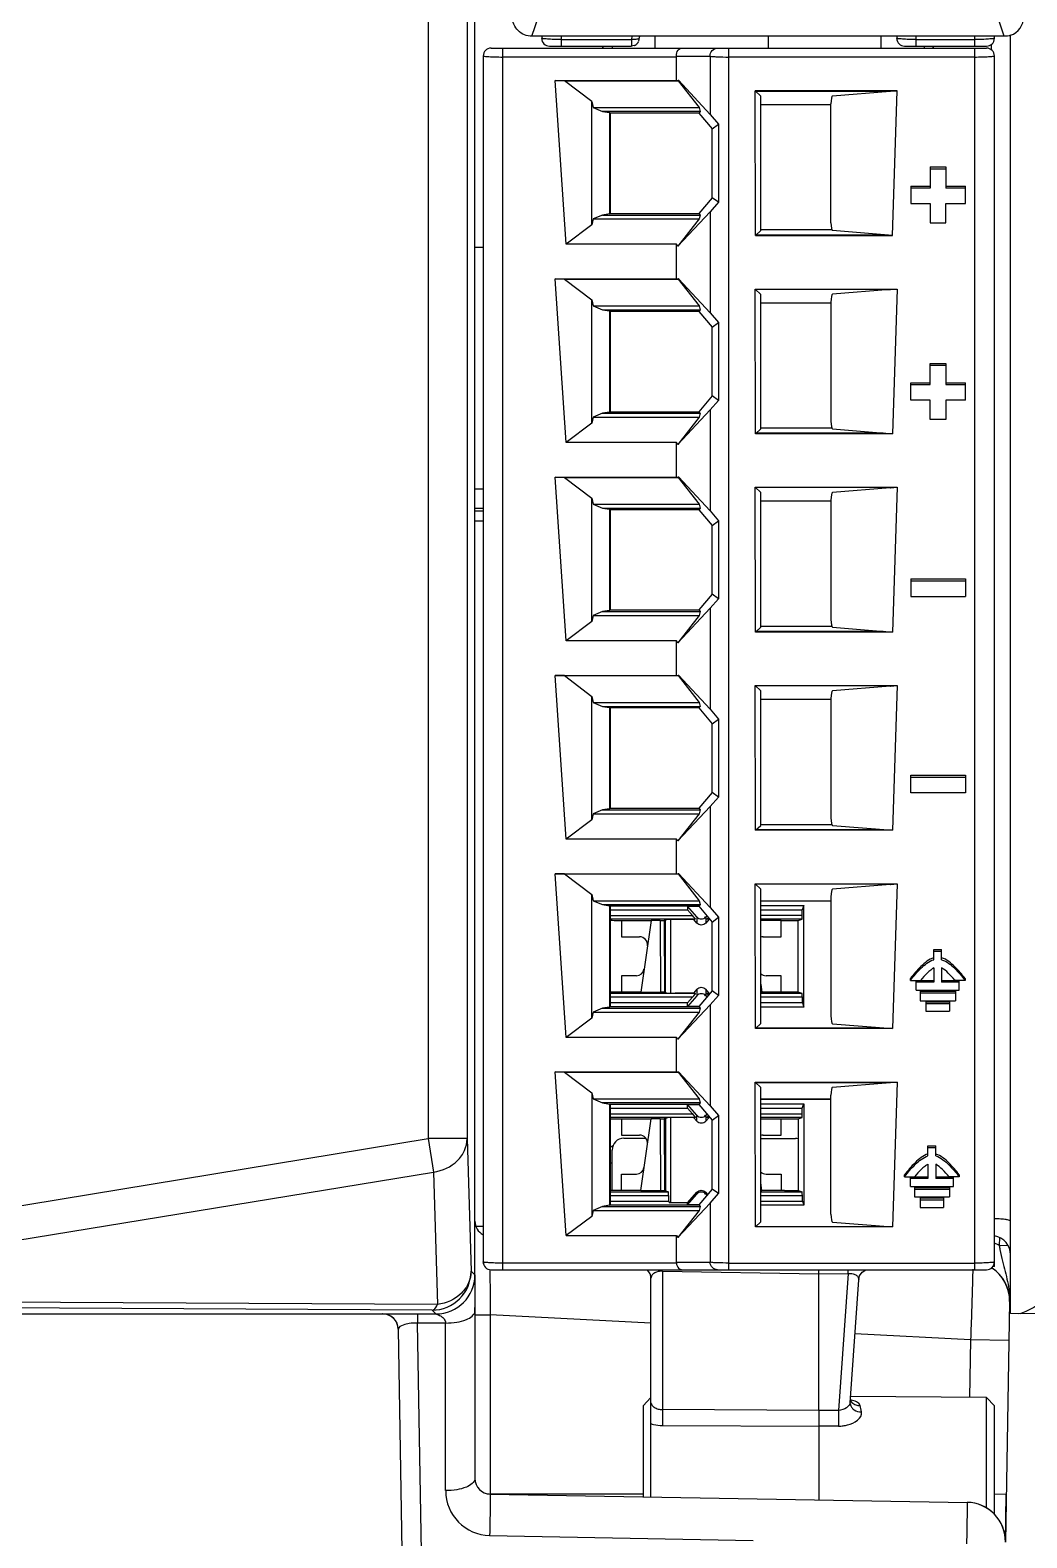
# Model space of a CAD drawing. Header units: inches. Extents: x 0 to 316, y -1 to 150.
# Drawn here: x 182.486 to 183.492, y 72.548 to 74.069 of the extents above; entities that cross this region are included whole.
import ezdxf

# ---------------------------------------------------------------- set-up
doc = ezdxf.new("R2010")
doc.units = ezdxf.units.IN
doc.header["$MEASUREMENT"] = 0

# ---------------------------------------------------------------- blocks, each defined once
blk = doc.blocks.new('AB 5069-L320ERM')
at = {"color": 7, "linetype": 'Continuous'}
for p, q in [((2.2709, -1.9055), (2.2709, 0.8545)), ((2.2331, -0.8518), (2.2331, -1.7956)), ((2.2646, -0.8833), (2.2646, -1.7956)), ((2.3169, -0.9061), (2.3248, -0.8825)), ((2.698, -0.9061), (2.6902, -0.8825)), ((2.698, -0.9061), (2.3169, -0.9061)), ((2.3248, -0.9061), (2.3248, -0.9077)), ((2.3406, -0.9061), (2.3406, -0.914)), ((2.3406, -0.9086), (2.3972, -0.9086)), ((2.3975, -0.9061), (2.3972, -0.9086)), ((2.3972, -0.9086), (2.3972, -0.914)), ((2.4035, -0.9078), (2.4039, -0.9061)), ((2.4161, -0.9061), (2.4161, -0.9156)), ((2.5075, -0.9061), (2.5075, -0.9156)), ((2.5988, -0.9156), (2.5988, -0.9061)), ((2.6114, -0.9061), (2.6114, -0.9077)), ((2.6272, -0.914), (2.6272, -0.9061)), ((2.6272, -0.9086), (2.6744, -0.9086)), ((2.6744, -0.914), (2.6744, -0.9061)), ((2.6902, -0.9077), (2.6902, -0.9061)), ((2.7033, -1.9367), (2.7033, -0.9052)), ((2.2776, -0.9219), (2.2776, -1.8967)), ((2.2839, -0.9156), (2.6839, -0.9156)), ((2.2933, -1.9014), (2.2933, -0.9156)), ((2.4335, -0.9228), (2.2933, -0.9228)), ((2.3311, -0.914), (2.3972, -0.914)), ((2.3816, -0.914), (2.3816, -0.9156)), ((2.4335, -0.9221), (2.4607, -0.9221)), ((2.4335, -0.9418), (2.4335, -0.9228)), ((2.4607, -0.9221), (2.4607, -0.9691)), ((2.4759, -1.9014), (2.4759, -0.9156)), ((2.6744, -0.9228), (2.4759, -0.9228)), ((2.6177, -0.914), (2.6839, -0.914)), ((2.6744, -1.9014), (2.6744, -0.9156)), ((2.6878, -0.9171), (2.6878, -0.9125)), ((2.6902, -1.8989), (2.6902, -0.9219)), ((2.3357, -0.9418), (2.4335, -0.9418)), ((2.3431, -0.942), (2.3357, -0.9418)), ((2.3446, -1.0739), (2.3357, -0.9418)), ((2.3431, -0.942), (2.435, -0.942)), ((2.3652, -0.9587), (2.3431, -0.942)), ((2.4335, -0.9418), (2.4351, -0.9416)), ((2.4351, -0.9416), (2.435, -0.942)), ((2.435, -0.942), (2.452, -0.9636)), ((2.4351, -0.9416), (2.4607, -0.9691)), ((2.3652, -0.9587), (2.3664, -0.9636)), ((2.3652, -1.0583), (2.3652, -0.9587)), ((2.6116, -0.95), (2.4972, -0.95)), ((2.5016, -0.9543), (2.4972, -0.95)), ((2.4975, -1.0668), (2.4972, -0.95)), ((2.4975, -0.9503), (2.5999, -0.9503)), ((2.5016, -1.0628), (2.5016, -0.9543)), ((2.5583, -1.0566), (2.5583, -0.9605)), ((2.5596, -0.9542), (2.6062, -0.9504)), ((2.5999, -0.9503), (2.6062, -0.9504)), ((2.6062, -0.9504), (2.6063, -0.9504)), ((2.6063, -0.9504), (2.6116, -0.95)), ((2.6081, -1.0668), (2.6116, -0.95)), ((2.3664, -0.9636), (2.452, -0.9636)), ((2.3664, -0.9636), (2.3739, -0.9668)), ((2.3785, -0.9668), (2.3739, -0.9668)), ((2.3739, -0.9668), (2.3796, -0.9677)), ((2.4528, -0.9668), (2.3785, -0.9668)), ((2.3796, -0.9677), (2.3801, -0.9681)), ((2.3796, -0.9677), (2.3796, -1.0494)), ((2.4517, -0.9681), (2.3801, -0.9681)), ((2.3801, -0.9681), (2.3801, -1.049)), ((2.4528, -0.9668), (2.4517, -0.9681)), ((2.4517, -0.9681), (2.4625, -0.9808)), ((2.452, -0.9636), (2.4528, -0.9668)), ((2.4607, -0.9691), (2.4676, -0.977)), ((2.5583, -0.9613), (2.5016, -0.9613)), ((2.4625, -0.9808), (2.4676, -0.977)), ((2.4625, -1.0363), (2.4625, -0.9808)), ((2.4676, -0.977), (2.4675, -1.0085)), ((2.4675, -1.0085), (2.4675, -1.04)), ((2.6385, -1.0115), (2.6511, -1.0115)), ((2.6385, -1.0115), (2.6385, -1.0287)), ((2.6385, -1.0131), (2.6511, -1.0131)), ((2.6511, -1.0115), (2.6511, -1.0287)), ((2.6228, -1.0271), (2.6385, -1.0271)), ((2.6228, -1.0271), (2.6228, -1.0411)), ((2.6385, -1.0287), (2.6228, -1.0287)), ((2.6511, -1.0271), (2.6669, -1.0271)), ((2.6669, -1.0287), (2.6511, -1.0287)), ((2.6669, -1.0411), (2.6669, -1.0271)), ((2.4625, -1.0363), (2.4517, -1.049)), ((2.4675, -1.04), (2.4607, -1.0476)), ((2.4675, -1.04), (2.4625, -1.0363)), ((2.6228, -1.0411), (2.6385, -1.0411)), ((2.6385, -1.0411), (2.6385, -1.0567)), ((2.6511, -1.0411), (2.6669, -1.0411)), ((2.6511, -1.0567), (2.6511, -1.0411)), ((2.3652, -1.0583), (2.3446, -1.0739)), ((2.3664, -1.0535), (2.3652, -1.0583)), ((2.3739, -1.0503), (2.3664, -1.0535)), ((2.3664, -1.0535), (2.452, -1.0535)), ((2.3796, -1.0494), (2.3739, -1.0503)), ((2.3739, -1.0503), (2.4528, -1.0503)), ((2.3796, -1.0494), (2.3801, -1.049)), ((2.3801, -1.049), (2.4517, -1.049)), ((2.4347, -1.0754), (2.4607, -1.0476)), ((2.452, -1.0535), (2.4347, -1.0754)), ((2.4517, -1.049), (2.4528, -1.0503)), ((2.4528, -1.0503), (2.452, -1.0535)), ((2.4607, -1.0476), (2.4607, -1.1291)), ((2.6385, -1.0567), (2.6511, -1.0567)), ((2.4975, -1.0668), (2.5016, -1.0628)), ((2.4975, -1.0668), (2.6081, -1.0668)), ((2.4979, -1.0664), (2.6003, -1.0664)), ((2.5016, -1.062), (2.559, -1.062)), ((2.6081, -1.0668), (2.5596, -1.0629)), ((2.4335, -1.0739), (2.3446, -1.0739)), ((2.4347, -1.0754), (2.4335, -1.0739)), ((2.4335, -1.1017), (2.4335, -1.0739)), ((2.3357, -1.1018), (2.4335, -1.1018)), ((2.3431, -1.102), (2.3357, -1.1018)), ((2.3446, -1.2339), (2.3357, -1.1018)), ((2.3431, -1.102), (2.435, -1.102)), ((2.3431, -1.102), (2.3652, -1.1187)), ((2.4335, -1.1018), (2.4351, -1.1016)), ((2.4351, -1.1016), (2.435, -1.102)), ((2.435, -1.102), (2.452, -1.1236)), ((2.4351, -1.1017), (2.4607, -1.1291)), ((2.3652, -1.1187), (2.3664, -1.1236)), ((2.3652, -1.2183), (2.3652, -1.1187)), ((2.4972, -1.11), (2.6116, -1.11)), ((2.5016, -1.1143), (2.4972, -1.11)), ((2.4975, -1.2268), (2.4972, -1.11)), ((2.5999, -1.1103), (2.4975, -1.1103)), ((2.5016, -1.2228), (2.5016, -1.1143)), ((2.6062, -1.1104), (2.5596, -1.1142)), ((2.5999, -1.1103), (2.6062, -1.1104)), ((2.6062, -1.1104), (2.6062, -1.1104)), ((2.6063, -1.1104), (2.6116, -1.11)), ((2.6116, -1.11), (2.6081, -1.2268)), ((2.3664, -1.1236), (2.452, -1.1236)), ((2.3664, -1.1236), (2.3739, -1.1268)), ((2.3739, -1.1268), (2.3785, -1.1268)), ((2.3739, -1.1268), (2.3796, -1.1277)), ((2.3785, -1.1268), (2.4528, -1.1268)), ((2.3796, -1.1277), (2.3801, -1.1281)), ((2.3796, -1.1277), (2.3796, -1.2094)), ((2.4517, -1.1281), (2.3801, -1.1281)), ((2.3801, -1.1281), (2.3801, -1.209)), ((2.4528, -1.1268), (2.4517, -1.1281)), ((2.4517, -1.1281), (2.4625, -1.1408)), ((2.452, -1.1236), (2.4528, -1.1268)), ((2.4607, -1.1291), (2.4676, -1.137)), ((2.5583, -1.1213), (2.5016, -1.1213)), ((2.5583, -1.1205), (2.5583, -1.2166)), ((2.4625, -1.1408), (2.4676, -1.137)), ((2.4625, -1.1963), (2.4625, -1.1408)), ((2.4676, -1.137), (2.4675, -1.2)), ((2.6385, -1.17), (2.6511, -1.17)), ((2.6385, -1.1871), (2.6385, -1.17)), ((2.6385, -1.1715), (2.6511, -1.1715)), ((2.6511, -1.17), (2.6511, -1.1871)), ((2.6228, -1.1856), (2.6385, -1.1856)), ((2.6228, -1.1996), (2.6228, -1.1856)), ((2.6228, -1.1871), (2.6385, -1.1871)), ((2.6511, -1.1856), (2.6669, -1.1856)), ((2.6511, -1.1871), (2.6669, -1.1871)), ((2.6669, -1.1996), (2.6669, -1.1856)), ((2.4625, -1.1963), (2.4517, -1.209)), ((2.4675, -1.2), (2.4607, -1.2076)), ((2.4675, -1.2), (2.4625, -1.1963)), ((2.6385, -1.1996), (2.6228, -1.1996)), ((2.6385, -1.2152), (2.6385, -1.1996)), ((2.6669, -1.1996), (2.6511, -1.1996)), ((2.6511, -1.1996), (2.6511, -1.2152)), ((2.3664, -1.2135), (2.3652, -1.2183)), ((2.3739, -1.2103), (2.3664, -1.2135)), ((2.3664, -1.2135), (2.452, -1.2135)), ((2.3796, -1.2094), (2.3739, -1.2103)), ((2.3739, -1.2103), (2.4528, -1.2103)), ((2.3796, -1.2094), (2.3801, -1.209)), ((2.3801, -1.209), (2.4517, -1.209)), ((2.4347, -1.2354), (2.4607, -1.2076)), ((2.452, -1.2135), (2.4347, -1.2354)), ((2.4517, -1.209), (2.4528, -1.2103)), ((2.4528, -1.2103), (2.452, -1.2135)), ((2.4607, -1.2076), (2.4607, -1.2891)), ((2.6511, -1.2152), (2.6385, -1.2152)), ((2.3652, -1.2183), (2.3446, -1.2339)), ((2.4975, -1.2268), (2.5016, -1.2228)), ((2.6081, -1.2268), (2.4975, -1.2268)), ((2.6003, -1.2264), (2.4979, -1.2264)), ((2.5016, -1.222), (2.559, -1.222)), ((2.5596, -1.2229), (2.6081, -1.2268)), ((2.4335, -1.2339), (2.3446, -1.2339)), ((2.4347, -1.2354), (2.4335, -1.2339)), ((2.4335, -1.2618), (2.4335, -1.2339)), ((2.3357, -1.2618), (2.4335, -1.2618)), ((2.3431, -1.262), (2.3357, -1.2618)), ((2.3446, -1.3939), (2.3357, -1.2618)), ((2.3431, -1.262), (2.435, -1.262)), ((2.3431, -1.262), (2.3652, -1.2787)), ((2.4335, -1.2618), (2.4351, -1.2616)), ((2.4351, -1.2616), (2.435, -1.262)), ((2.435, -1.262), (2.452, -1.2836)), ((2.4351, -1.2616), (2.4607, -1.2891)), ((2.2776, -1.2715), (2.2709, -1.2715)), ((2.4972, -1.27), (2.6116, -1.27)), ((2.5016, -1.2743), (2.4972, -1.27)), ((2.4975, -1.3868), (2.4972, -1.27)), ((2.5999, -1.2703), (2.4975, -1.2703)), ((2.5016, -1.3828), (2.5016, -1.2743)), ((2.6062, -1.2704), (2.5596, -1.2742)), ((2.5999, -1.2703), (2.6062, -1.2704)), ((2.6062, -1.2704), (2.6062, -1.2704)), ((2.6063, -1.2704), (2.6116, -1.27)), ((2.6116, -1.27), (2.6081, -1.3868)), ((2.2776, -1.2872), (2.2709, -1.2872)), ((2.2776, -1.2894), (2.2709, -1.2894)), ((2.3652, -1.2787), (2.3664, -1.2836)), ((2.3652, -1.3783), (2.3652, -1.2787)), ((2.3664, -1.2836), (2.452, -1.2836)), ((2.3664, -1.2836), (2.3739, -1.2868)), ((2.3739, -1.2868), (2.3785, -1.2868)), ((2.3739, -1.2868), (2.3796, -1.2877)), ((2.3785, -1.2868), (2.4528, -1.2868)), ((2.3796, -1.2877), (2.3801, -1.2881)), ((2.3796, -1.2877), (2.3796, -1.3694)), ((2.4517, -1.2881), (2.3801, -1.2881)), ((2.3801, -1.2881), (2.3801, -1.369)), ((2.4528, -1.2868), (2.4517, -1.2881)), ((2.4517, -1.2881), (2.4625, -1.3008)), ((2.452, -1.2836), (2.4528, -1.2868)), ((2.4607, -1.2891), (2.4676, -1.297)), ((2.5583, -1.2813), (2.5016, -1.2813)), ((2.5583, -1.2805), (2.5583, -1.3766)), ((2.2776, -1.2973), (2.2709, -1.2973)), ((2.4625, -1.3008), (2.4676, -1.297)), ((2.4625, -1.3563), (2.4625, -1.3008)), ((2.4676, -1.297), (2.4675, -1.36)), ((2.6228, -1.344), (2.6669, -1.344)), ((2.6228, -1.344), (2.6228, -1.358)), ((2.6228, -1.3455), (2.6669, -1.3455)), ((2.6669, -1.344), (2.6669, -1.358)), ((2.4625, -1.3563), (2.4517, -1.369)), ((2.4675, -1.36), (2.4607, -1.3676)), ((2.4675, -1.36), (2.4625, -1.3563)), ((2.6228, -1.358), (2.6669, -1.358)), ((2.3664, -1.3735), (2.3652, -1.3783)), ((2.3739, -1.3703), (2.3664, -1.3735)), ((2.3664, -1.3735), (2.452, -1.3735)), ((2.3796, -1.3694), (2.3739, -1.3703)), ((2.3739, -1.3703), (2.4528, -1.3703)), ((2.3796, -1.3694), (2.3801, -1.369)), ((2.3801, -1.369), (2.4517, -1.369)), ((2.4347, -1.3954), (2.4607, -1.3676)), ((2.452, -1.3735), (2.4347, -1.3954)), ((2.4517, -1.369), (2.4528, -1.3703)), ((2.4528, -1.3703), (2.452, -1.3735)), ((2.4607, -1.3676), (2.4607, -1.4491)), ((2.3652, -1.3783), (2.3446, -1.3939)), ((2.4975, -1.3868), (2.5016, -1.3828)), ((2.6081, -1.3868), (2.4975, -1.3868)), ((2.6003, -1.3864), (2.4979, -1.3864)), ((2.5016, -1.382), (2.559, -1.382)), ((2.5596, -1.3829), (2.6081, -1.3868)), ((2.4335, -1.3939), (2.3446, -1.3939)), ((2.4347, -1.3954), (2.4335, -1.3939)), ((2.4335, -1.4218), (2.4335, -1.3939)), ((2.3357, -1.4218), (2.4335, -1.4218)), ((2.3431, -1.422), (2.3357, -1.4218)), ((2.3446, -1.5539), (2.3357, -1.4218)), ((2.3431, -1.422), (2.435, -1.422)), ((2.3431, -1.422), (2.3652, -1.4387)), ((2.4335, -1.4218), (2.4351, -1.4216)), ((2.4351, -1.4216), (2.435, -1.422)), ((2.435, -1.422), (2.452, -1.4436)), ((2.4351, -1.4216), (2.4607, -1.4491)), ((2.4972, -1.43), (2.6116, -1.43)), ((2.5016, -1.4343), (2.4972, -1.43)), ((2.4975, -1.5468), (2.4972, -1.43)), ((2.5999, -1.4303), (2.4975, -1.4303)), ((2.5016, -1.5428), (2.5016, -1.4343)), ((2.6062, -1.4304), (2.5596, -1.4342)), ((2.5999, -1.4303), (2.6062, -1.4304)), ((2.6062, -1.4304), (2.6062, -1.4304)), ((2.6063, -1.4304), (2.6116, -1.43)), ((2.6116, -1.43), (2.6081, -1.5468)), ((2.3652, -1.4387), (2.3664, -1.4436)), ((2.3652, -1.5383), (2.3652, -1.4387)), ((2.3664, -1.4436), (2.452, -1.4436)), ((2.3664, -1.4436), (2.3739, -1.4468)), ((2.3739, -1.4468), (2.3785, -1.4468)), ((2.3739, -1.4468), (2.3796, -1.4477)), ((2.3785, -1.4468), (2.4528, -1.4468)), ((2.3796, -1.4477), (2.3801, -1.4481)), ((2.3796, -1.4477), (2.3796, -1.5294)), ((2.4528, -1.4468), (2.4517, -1.4481)), ((2.452, -1.4436), (2.4528, -1.4468)), ((2.5583, -1.4413), (2.5016, -1.4413)), ((2.5583, -1.4405), (2.5583, -1.5366)), ((2.4517, -1.4481), (2.3801, -1.4481)), ((2.3801, -1.4481), (2.3801, -1.529)), ((2.4517, -1.4481), (2.4625, -1.4608)), ((2.4607, -1.4491), (2.4676, -1.457)), ((2.4625, -1.4608), (2.4676, -1.457)), ((2.4676, -1.457), (2.4675, -1.52)), ((2.4625, -1.5163), (2.4625, -1.4608)), ((2.6228, -1.5024), (2.6669, -1.5024)), ((2.6228, -1.5165), (2.6228, -1.5024)), ((2.6228, -1.504), (2.6669, -1.504)), ((2.6669, -1.5024), (2.6669, -1.5165)), ((2.4625, -1.5163), (2.4517, -1.529)), ((2.4675, -1.52), (2.4607, -1.5276)), ((2.4675, -1.52), (2.4625, -1.5163)), ((2.6669, -1.5165), (2.6228, -1.5165)), ((2.3739, -1.5303), (2.3664, -1.5335)), ((2.3796, -1.5294), (2.3739, -1.5303)), ((2.3739, -1.5303), (2.4528, -1.5303)), ((2.3796, -1.5294), (2.3801, -1.529)), ((2.3801, -1.529), (2.4517, -1.529)), ((2.4347, -1.5554), (2.4607, -1.5276)), ((2.4517, -1.529), (2.4528, -1.5303)), ((2.4528, -1.5303), (2.452, -1.5335)), ((2.4607, -1.5276), (2.4607, -1.6091)), ((2.3652, -1.5383), (2.3446, -1.5539)), ((2.3664, -1.5335), (2.3652, -1.5383)), ((2.3664, -1.5335), (2.452, -1.5335)), ((2.452, -1.5335), (2.4347, -1.5554)), ((2.4975, -1.5468), (2.5016, -1.5428)), ((2.5016, -1.542), (2.559, -1.542)), ((2.5596, -1.5429), (2.6081, -1.5468)), ((2.4335, -1.5539), (2.3446, -1.5539)), ((2.4347, -1.5554), (2.4335, -1.5539)), ((2.4335, -1.5818), (2.4335, -1.5539)), ((2.6081, -1.5468), (2.4975, -1.5468)), ((2.6003, -1.5464), (2.4979, -1.5464)), ((2.3357, -1.5818), (2.4335, -1.5818)), ((2.3431, -1.582), (2.3357, -1.5818)), ((2.3446, -1.7139), (2.3357, -1.5818)), ((2.3431, -1.582), (2.435, -1.582)), ((2.3431, -1.582), (2.3652, -1.5987)), ((2.4335, -1.5818), (2.4351, -1.5816)), ((2.4351, -1.5816), (2.435, -1.582)), ((2.435, -1.582), (2.452, -1.6036)), ((2.4351, -1.5816), (2.4607, -1.6091)), ((2.4972, -1.59), (2.6116, -1.59)), ((2.5016, -1.5943), (2.4972, -1.59)), ((2.4975, -1.7068), (2.4972, -1.59)), ((2.5999, -1.5903), (2.4975, -1.5903)), ((2.6062, -1.5904), (2.5596, -1.5942)), ((2.5999, -1.5903), (2.6062, -1.5904)), ((2.6062, -1.5904), (2.6062, -1.5904)), ((2.6063, -1.5904), (2.6116, -1.59)), ((2.6116, -1.59), (2.6081, -1.7068)), ((2.3652, -1.5987), (2.3664, -1.6036)), ((2.3652, -1.6983), (2.3652, -1.5987)), ((2.3664, -1.6036), (2.452, -1.6036)), ((2.3664, -1.6036), (2.3739, -1.6068)), ((2.452, -1.6036), (2.4528, -1.6068)), ((2.5016, -1.7028), (2.5016, -1.5943)), ((2.5016, -1.6036), (2.5583, -1.6036)), ((2.5583, -1.6039), (2.5016, -1.6039)), ((2.5583, -1.6005), (2.5583, -1.6966)), ((2.3739, -1.6068), (2.3785, -1.6068)), ((2.3739, -1.6068), (2.3796, -1.6077)), ((2.3785, -1.6068), (2.4528, -1.6068)), ((2.3796, -1.6077), (2.3801, -1.6081)), ((2.3796, -1.6077), (2.3796, -1.6894)), ((2.4517, -1.6081), (2.3801, -1.6081)), ((2.3801, -1.6081), (2.3801, -1.689)), ((2.3801, -1.6109), (2.4426, -1.6109)), ((2.3801, -1.6155), (2.4465, -1.6155)), ((2.4426, -1.6081), (2.4517, -1.6081)), ((2.4501, -1.6167), (2.4426, -1.6081)), ((2.4426, -1.6081), (2.4426, -1.6109)), ((2.4426, -1.6109), (2.4465, -1.6155)), ((2.4501, -1.6167), (2.4501, -1.6216)), ((2.4528, -1.6068), (2.4517, -1.6081)), ((2.4517, -1.6081), (2.4625, -1.6208)), ((2.4581, -1.6156), (2.4572, -1.6167)), ((2.4572, -1.6167), (2.4572, -1.6216)), ((2.4607, -1.6091), (2.4676, -1.617)), ((2.4625, -1.6208), (2.4676, -1.617)), ((2.4676, -1.617), (2.4675, -1.68)), ((2.5016, -1.6076), (2.5363, -1.6076)), ((2.5016, -1.6109), (2.5351, -1.6109)), ((2.5351, -1.6155), (2.5016, -1.6155)), ((2.5363, -1.6076), (2.5351, -1.6109)), ((2.5351, -1.6155), (2.5351, -1.6109)), ((2.5365, -1.6894), (2.5363, -1.6076)), ((2.449, -1.6186), (2.3801, -1.6186)), ((2.3891, -1.6195), (2.4131, -1.6195)), ((2.3891, -1.6195), (2.3891, -1.6328)), ((2.4131, -1.6195), (2.4047, -1.6774)), ((2.4205, -1.6195), (2.4131, -1.6195)), ((2.4205, -1.6195), (2.4236, -1.6195)), ((2.4205, -1.6195), (2.4206, -1.6775)), ((2.4263, -1.6188), (2.4236, -1.6195)), ((2.4236, -1.6195), (2.4238, -1.6775)), ((2.4248, -1.6781), (2.4248, -1.6195)), ((2.4288, -1.6188), (2.4288, -1.6782)), ((2.4476, -1.6188), (2.4326, -1.6188)), ((2.4501, -1.6216), (2.4476, -1.6188)), ((2.4596, -1.6188), (2.4572, -1.6216)), ((2.4607, -1.6186), (2.4582, -1.6186)), ((2.4625, -1.6763), (2.4625, -1.6208)), ((2.535, -1.6186), (2.5016, -1.6186)), ((2.5182, -1.6195), (2.5016, -1.6195)), ((2.5182, -1.6328), (2.5182, -1.6195)), ((2.5207, -1.6195), (2.5317, -1.6195)), ((2.5317, -1.6195), (2.535, -1.6186)), ((2.5317, -1.6775), (2.5317, -1.6195)), ((2.3891, -1.6328), (2.4038, -1.6328)), ((2.5034, -1.6328), (2.5182, -1.6328)), ((2.6413, -1.643), (2.6476, -1.643)), ((2.6413, -1.6512), (2.6413, -1.643)), ((2.6476, -1.6445), (2.6413, -1.6445)), ((2.6476, -1.6512), (2.6476, -1.643)), ((2.4012, -1.6642), (2.3891, -1.6642)), ((2.3891, -1.6642), (2.3891, -1.6774)), ((2.5182, -1.6642), (2.506, -1.6642)), ((2.5182, -1.6774), (2.5182, -1.6642)), ((2.6224, -1.6679), (2.6224, -1.6664)), ((2.6413, -1.6579), (2.6413, -1.6694)), ((2.6476, -1.6579), (2.6476, -1.6694)), ((2.6665, -1.6664), (2.6665, -1.6679)), ((2.3866, -1.6774), (2.3801, -1.6775)), ((2.449, -1.6784), (2.3801, -1.6784)), ((2.4047, -1.6774), (2.3891, -1.6774)), ((2.4047, -1.6774), (2.4206, -1.6775)), ((2.4238, -1.6775), (2.4206, -1.6775)), ((2.4238, -1.6775), (2.4263, -1.6781)), ((2.4473, -1.6782), (2.4326, -1.6782)), ((2.4501, -1.675), (2.4473, -1.6782)), ((2.4501, -1.675), (2.4501, -1.6803)), ((2.4625, -1.6763), (2.4517, -1.689)), ((2.4599, -1.6782), (2.4572, -1.675)), ((2.4572, -1.675), (2.4572, -1.6803)), ((2.4608, -1.6784), (2.4582, -1.6784)), ((2.4675, -1.68), (2.4625, -1.6763)), ((2.5016, -1.6709), (2.5025, -1.6774)), ((2.5016, -1.6774), (2.5025, -1.6774)), ((2.5351, -1.6784), (2.5016, -1.6784)), ((2.5182, -1.6774), (2.5025, -1.6774)), ((2.5317, -1.6775), (2.5207, -1.6774)), ((2.5351, -1.6784), (2.5317, -1.6775)), ((2.6224, -1.6679), (2.6305, -1.6679)), ((2.6272, -1.6679), (2.6413, -1.6679)), ((2.6272, -1.6757), (2.6272, -1.6679)), ((2.6413, -1.6694), (2.6272, -1.6694)), ((2.6272, -1.6757), (2.6618, -1.6757)), ((2.6303, -1.6765), (2.6587, -1.6765)), ((2.6303, -1.6765), (2.6303, -1.6843)), ((2.6303, -1.678), (2.6587, -1.678)), ((2.6476, -1.6679), (2.6618, -1.6679)), ((2.6618, -1.6694), (2.6476, -1.6694)), ((2.6665, -1.6679), (2.6584, -1.6679)), ((2.6587, -1.6765), (2.6587, -1.6843)), ((2.6618, -1.6757), (2.6618, -1.6679)), ((2.3739, -1.6903), (2.3664, -1.6935)), ((2.3796, -1.6894), (2.3739, -1.6903)), ((2.3739, -1.6903), (2.4528, -1.6903)), ((2.3796, -1.6894), (2.3801, -1.689)), ((2.4465, -1.6815), (2.3801, -1.6815)), ((2.4426, -1.6861), (2.3801, -1.6861)), ((2.3801, -1.689), (2.4517, -1.689)), ((2.4347, -1.7154), (2.4607, -1.6876)), ((2.4501, -1.6803), (2.4426, -1.6889)), ((2.4465, -1.6815), (2.4426, -1.6861)), ((2.4426, -1.6889), (2.4426, -1.6861)), ((2.4517, -1.6889), (2.4426, -1.6889)), ((2.4517, -1.689), (2.4528, -1.6903)), ((2.4528, -1.6903), (2.452, -1.6935)), ((2.4572, -1.6803), (2.4582, -1.6815)), ((2.4675, -1.68), (2.4607, -1.6876)), ((2.4607, -1.6876), (2.4607, -1.7691)), ((2.5352, -1.6815), (2.5016, -1.6815)), ((2.5353, -1.6861), (2.5016, -1.6861)), ((2.5365, -1.6894), (2.5016, -1.6894)), ((2.5353, -1.6861), (2.5352, -1.6815)), ((2.5353, -1.6861), (2.5365, -1.6894)), ((2.6303, -1.6843), (2.6587, -1.6843)), ((2.635, -1.6851), (2.6539, -1.6851)), ((2.635, -1.6851), (2.635, -1.6928)), ((2.635, -1.6866), (2.6539, -1.6866)), ((2.6539, -1.6851), (2.6539, -1.6928)), ((2.3652, -1.6983), (2.3446, -1.7139)), ((2.3664, -1.6935), (2.3652, -1.6983)), ((2.3664, -1.6935), (2.452, -1.6935)), ((2.452, -1.6935), (2.4347, -1.7154)), ((2.4975, -1.7068), (2.5016, -1.7028)), ((2.5596, -1.7029), (2.6081, -1.7068)), ((2.635, -1.6928), (2.6539, -1.6928)), ((2.4335, -1.7139), (2.3446, -1.7139)), ((2.4347, -1.7154), (2.4335, -1.7139)), ((2.4335, -1.7418), (2.4335, -1.7139)), ((2.6081, -1.7068), (2.4975, -1.7068)), ((2.6003, -1.7064), (2.4979, -1.7064)), ((2.3357, -1.7418), (2.4335, -1.7418)), ((2.3431, -1.742), (2.3357, -1.7418)), ((2.3446, -1.8739), (2.3357, -1.7418)), ((2.3431, -1.742), (2.435, -1.742)), ((2.3431, -1.742), (2.3652, -1.7587)), ((2.4335, -1.7418), (2.4351, -1.7416)), ((2.4351, -1.7416), (2.435, -1.742)), ((2.435, -1.742), (2.452, -1.7636)), ((2.4351, -1.7416), (2.4607, -1.7691)), ((2.4972, -1.75), (2.6116, -1.75)), ((2.5016, -1.7543), (2.4972, -1.75)), ((2.4975, -1.8668), (2.4972, -1.75)), ((2.4975, -1.7503), (2.5999, -1.7503)), ((2.5596, -1.7542), (2.6062, -1.7504)), ((2.5999, -1.7503), (2.6062, -1.7504)), ((2.6116, -1.75), (2.6062, -1.7504)), ((2.6062, -1.7504), (2.6063, -1.7504)), ((2.6116, -1.75), (2.6081, -1.8668)), ((2.3652, -1.7587), (2.3664, -1.7636)), ((2.3652, -1.7587), (2.3652, -1.8583)), ((2.3664, -1.7636), (2.452, -1.7636)), ((2.3664, -1.7636), (2.3739, -1.7668)), ((2.452, -1.7636), (2.4528, -1.7668)), ((2.5016, -1.8628), (2.5016, -1.7543)), ((2.5016, -1.7636), (2.5583, -1.7636)), ((2.5583, -1.7639), (2.5016, -1.7639)), ((2.5583, -1.8566), (2.5583, -1.7605)), ((2.3785, -1.7668), (2.3739, -1.7668)), ((2.3739, -1.7668), (2.3796, -1.7677)), ((2.4528, -1.7668), (2.3785, -1.7668)), ((2.3796, -1.7677), (2.3801, -1.7681)), ((2.3796, -1.7677), (2.3796, -1.8494)), ((2.4517, -1.7681), (2.3801, -1.7681)), ((2.3801, -1.7681), (2.3801, -1.849)), ((2.3801, -1.7709), (2.4426, -1.7709)), ((2.3801, -1.7755), (2.4465, -1.7755)), ((2.4426, -1.7681), (2.4517, -1.7681)), ((2.4501, -1.7767), (2.4426, -1.7681)), ((2.4426, -1.7709), (2.4426, -1.7681)), ((2.4426, -1.7709), (2.4465, -1.7755)), ((2.4528, -1.7668), (2.4517, -1.7681)), ((2.4517, -1.7681), (2.4625, -1.7808)), ((2.4581, -1.7756), (2.4572, -1.7767)), ((2.4607, -1.7691), (2.4676, -1.777)), ((2.5016, -1.7676), (2.5363, -1.7676)), ((2.5016, -1.7709), (2.5351, -1.7709)), ((2.5016, -1.7755), (2.5351, -1.7755)), ((2.5351, -1.7709), (2.5363, -1.7676)), ((2.5351, -1.7755), (2.5351, -1.7709)), ((2.5363, -1.7676), (2.5365, -1.8494)), ((2.449, -1.7786), (2.3801, -1.7786)), ((2.3801, -1.7795), (2.3866, -1.7795)), ((2.3891, -1.7795), (2.4131, -1.7795)), ((2.3891, -1.7795), (2.3891, -1.7928)), ((2.4047, -1.8374), (2.4131, -1.7795)), ((2.4205, -1.7795), (2.4131, -1.7795)), ((2.4205, -1.7795), (2.4236, -1.7795)), ((2.4205, -1.7795), (2.4206, -1.8375)), ((2.4263, -1.7788), (2.4236, -1.7795)), ((2.4236, -1.7795), (2.4238, -1.8375)), ((2.4248, -1.7786), (2.4248, -1.8375)), ((2.4288, -1.7786), (2.4288, -1.8473)), ((2.4476, -1.7788), (2.4501, -1.7816)), ((2.4501, -1.7816), (2.4501, -1.7767)), ((2.4572, -1.7767), (2.4572, -1.7816)), ((2.4596, -1.7788), (2.4572, -1.7816)), ((2.4607, -1.7786), (2.4582, -1.7786)), ((2.4625, -1.7808), (2.4676, -1.777)), ((2.4625, -1.8363), (2.4625, -1.7808)), ((2.4676, -1.777), (2.4675, -1.8085)), ((2.535, -1.7786), (2.5016, -1.7786)), ((2.5016, -1.7795), (2.5182, -1.7795)), ((2.5182, -1.7928), (2.5182, -1.7795)), ((2.5207, -1.7795), (2.5317, -1.7795)), ((2.5317, -1.7795), (2.535, -1.7786)), ((2.5317, -1.7795), (2.5317, -1.8375)), ((1.6012, -1.8993), (2.2331, -1.7956)), ((2.2646, -1.7956), (2.2331, -1.7956)), ((2.2331, -1.7956), (2.2376, -1.8226)), ((2.2646, -1.7956), (2.2678, -1.9025)), ((2.3891, -1.7928), (2.4038, -1.7928)), ((2.4089, -1.7954), (2.3911, -1.7954)), ((2.5015, -1.7955), (2.5296, -1.7955)), ((2.5034, -1.7928), (2.5182, -1.7928)), ((2.3816, -1.8374), (2.3816, -1.8048)), ((2.4675, -1.8085), (2.4675, -1.84)), ((2.6366, -1.8013), (2.6429, -1.8013)), ((2.6366, -1.8095), (2.6366, -1.8013)), ((2.6429, -1.8029), (2.6366, -1.8029)), ((2.6429, -1.8096), (2.6429, -1.8013)), ((1.6056, -1.9262), (2.2376, -1.8226)), ((2.2376, -1.8226), (2.2408, -1.9294)), ((2.3816, -1.8155), (2.3801, -1.8155)), ((2.3891, -1.8242), (2.4012, -1.8242)), ((2.3891, -1.8374), (2.3891, -1.8242)), ((2.506, -1.8242), (2.5182, -1.8242)), ((2.5182, -1.8242), (2.5182, -1.8374)), ((2.6177, -1.8263), (2.6177, -1.8247)), ((2.6366, -1.8163), (2.6366, -1.8278)), ((2.6429, -1.8163), (2.6429, -1.8278)), ((2.6618, -1.8247), (2.6618, -1.8263)), ((2.4625, -1.8363), (2.4517, -1.849)), ((2.4675, -1.84), (2.4625, -1.8363)), ((2.5025, -1.8374), (2.5016, -1.8309)), ((2.6177, -1.8263), (2.6258, -1.8263)), ((2.6224, -1.8263), (2.6366, -1.8263)), ((2.6224, -1.8341), (2.6224, -1.8263)), ((2.6366, -1.8278), (2.6224, -1.8278)), ((2.6224, -1.8341), (2.6571, -1.8341)), ((2.6256, -1.8349), (2.6539, -1.8349)), ((2.6256, -1.8349), (2.6256, -1.8426)), ((2.6256, -1.8364), (2.6539, -1.8364)), ((2.6429, -1.8263), (2.6571, -1.8263)), ((2.6571, -1.8278), (2.6429, -1.8278)), ((2.6618, -1.8263), (2.6537, -1.8263)), ((2.6539, -1.8349), (2.6539, -1.8426)), ((2.6571, -1.8341), (2.6571, -1.8263)), ((2.3796, -1.8494), (2.3801, -1.849)), ((2.3866, -1.8374), (2.3801, -1.8375)), ((2.3801, -1.8384), (2.4272, -1.8384)), ((2.3801, -1.8415), (2.4273, -1.8415)), ((2.3801, -1.8461), (2.4274, -1.8461)), ((2.3801, -1.849), (2.4517, -1.849)), ((2.4047, -1.8374), (2.3891, -1.8374)), ((2.4047, -1.8374), (2.4206, -1.8375)), ((2.4206, -1.8375), (2.4238, -1.8375)), ((2.4238, -1.8375), (2.4272, -1.8384)), ((2.4274, -1.8461), (2.4273, -1.8415)), ((2.4274, -1.8461), (2.4278, -1.8473)), ((2.4426, -1.8473), (2.4278, -1.8473)), ((2.4347, -1.8754), (2.4607, -1.8476)), ((2.4426, -1.8473), (2.4501, -1.8388)), ((2.4426, -1.8489), (2.4501, -1.8403)), ((2.4426, -1.8489), (2.4426, -1.8473)), ((2.4517, -1.8489), (2.4426, -1.8489)), ((2.4501, -1.8388), (2.4501, -1.8403)), ((2.4517, -1.849), (2.4528, -1.8503)), ((2.4588, -1.8407), (2.4572, -1.8388)), ((2.4572, -1.8388), (2.4572, -1.8403)), ((2.4572, -1.8403), (2.4582, -1.8415)), ((2.4607, -1.8476), (2.4675, -1.84)), ((2.4607, -1.8476), (2.4607, -1.8953)), ((2.5016, -1.8374), (2.5025, -1.8374)), ((2.5016, -1.8384), (2.5351, -1.8384)), ((2.5016, -1.8415), (2.5352, -1.8415)), ((2.5016, -1.8461), (2.5353, -1.8461)), ((2.5182, -1.8374), (2.5025, -1.8374)), ((2.5207, -1.8374), (2.5317, -1.8375)), ((2.5317, -1.8375), (2.5351, -1.8384)), ((2.5353, -1.8461), (2.5352, -1.8415)), ((2.5353, -1.8461), (2.5365, -1.8494)), ((2.6256, -1.8426), (2.6539, -1.8426)), ((2.6303, -1.8434), (2.6492, -1.8434)), ((2.6303, -1.8434), (2.6303, -1.8512)), ((2.6303, -1.845), (2.6492, -1.845)), ((2.6492, -1.8434), (2.6492, -1.8512)), ((2.3652, -1.8583), (2.3446, -1.8739)), ((2.3664, -1.8535), (2.3652, -1.8583)), ((2.3739, -1.8503), (2.3664, -1.8535)), ((2.3664, -1.8535), (2.452, -1.8535)), ((2.3796, -1.8494), (2.3739, -1.8503)), ((2.3739, -1.8503), (2.4528, -1.8503)), ((2.452, -1.8535), (2.4347, -1.8754)), ((2.4528, -1.8503), (2.452, -1.8535)), ((2.5365, -1.8494), (2.5016, -1.8494)), ((2.6303, -1.8512), (2.6492, -1.8512)), ((2.2719, -1.8662), (2.2776, -1.8662)), ((2.4975, -1.8668), (2.5016, -1.8628)), ((2.6081, -1.8668), (2.4975, -1.8668)), ((2.4979, -1.8664), (2.6003, -1.8664)), ((2.5596, -1.8629), (2.6081, -1.8668)), ((2.3446, -1.8739), (2.4335, -1.8739)), ((2.4335, -1.8739), (2.4347, -1.8754)), ((2.4335, -1.8953), (2.4335, -1.8739)), ((2.6942, -1.8755), (2.6941, -1.8819)), ((2.7013, -1.882), (2.6941, -1.8819)), ((2.2776, -1.8967), (2.2779, -1.8967)), ((2.4335, -1.896), (2.2933, -1.896)), ((2.4335, -1.8953), (2.4607, -1.8953)), ((2.4759, -1.896), (2.6744, -1.896)), ((2.2678, -1.9025), (2.2709, -1.9055)), ((2.2709, -1.9055), (2.2709, -2.0698)), ((2.2839, -1.9014), (2.6839, -1.9014)), ((2.413, -2.0847), (2.413, -1.9083)), ((2.4223, -1.9026), (2.5484, -1.9048)), ((2.4223, -1.9026), (2.4223, -2.0143)), ((2.5484, -1.9048), (2.5484, -1.9014)), ((2.5484, -1.9048), (2.5722, -1.9044)), ((2.5484, -2.015), (2.5484, -1.9048)), ((2.5722, -1.9044), (2.5644, -2.0149)), ((2.5722, -1.9044), (2.5721, -1.9014)), ((2.5737, -2.0089), (2.5807, -1.9095)), ((2.5807, -1.9095), (2.5807, -1.9095)), ((2.6902, -1.8989), (2.6887, -1.899)), ((2.2363, -1.934), (1.6012, -1.9308)), ((2.2408, -1.9294), (1.6056, -1.9262)), ((2.2363, -1.934), (2.2394, -1.937)), ((2.2709, -1.9346), (2.2709, -1.932)), ((2.7025, -1.9271), (2.6991, -2.1212)), ((2.7026, -1.9271), (2.7025, -1.9271)), ((0.0315, -1.937), (2.2394, -1.937)), ((2.2246, -1.937), (2.2246, -1.9444)), ((2.2472, -1.9444), (2.2246, -1.9444)), ((2.2283, -2.1539), (2.2246, -1.9444)), ((2.2472, -2.0796), (2.2472, -1.9444)), ((2.2709, -1.9377), (2.2832, -1.9377)), ((2.2832, -1.937), (2.2832, -1.9377)), ((2.413, -1.9445), (2.2832, -1.9377)), ((2.2832, -1.9377), (2.2832, -2.0822)), ((2.7112, -1.9369), (2.7033, -1.9367)), ((2.8234, -1.9349), (2.7112, -1.9369)), ((2.2125, -2.1476), (2.2091, -1.9494)), ((2.671, -1.958), (2.5776, -1.9531)), ((2.671, -1.958), (2.6702, -2.0045)), ((2.702, -1.9586), (2.671, -1.958)), ((2.413, -2.0046), (2.4067, -2.0111)), ((2.5737, -2.0069), (2.5752, -2.0086)), ((2.6839, -2.0046), (2.5741, -2.0037)), ((2.5778, -2.0075), (2.5747, -2.0066)), ((2.6902, -2.0111), (2.6839, -2.0046)), ((2.6839, -2.0939), (2.6839, -2.0046)), ((2.4067, -2.0111), (2.4067, -2.0846)), ((2.4223, -2.0143), (2.4222, -2.0271)), ((2.5484, -2.015), (2.4223, -2.0143)), ((2.5644, -2.0149), (2.5484, -2.015)), ((2.5484, -2.015), (2.5484, -2.0277)), ((2.5644, -2.0149), (2.5645, -2.0276)), ((2.5738, -2.0097), (2.5738, -2.0097)), ((2.583, -2.0161), (2.5819, -2.011)), ((2.6902, -2.0991), (2.6902, -2.0111)), ((2.4222, -2.0271), (2.5484, -2.0277)), ((2.5645, -2.0276), (2.5484, -2.0277)), ((2.5484, -2.0277), (2.5484, -2.087)), ((2.2812, -2.0822), (2.2825, -2.0822)), ((2.2832, -2.0822), (2.4067, -2.0822)), ((2.2832, -2.0824), (2.6682, -2.0891)), ((2.6998, -2.0828), (2.6902, -2.0826)), ((2.6992, -2.1212), (2.6998, -2.0828)), ((2.2828, -2.1158), (2.4954, -2.1198))]:
    blk.add_line(p, q, dxfattribs=at)
at = {"color": 6, "linetype": 'Continuous'}
for p, q in [((2.2709, -1.0762), (2.2776, -1.0762)), ((2.4288, -1.6188), (2.4288, -1.6782)), ((2.4288, -1.7786), (2.4288, -1.8473))]:
    blk.add_line(p, q, dxfattribs=at)
at = {"color": 7, "linetype": 'Continuous'}
for points in [[(2.5807, -1.9095), (2.5814, -1.9064), (2.5835, -1.9034), (2.5865, -1.9014), (2.5865, -1.9014)], [(2.5745, -2.0073), (2.5745, -2.0073), (2.5739, -2.0068)], [(2.5738, -2.0097), (2.5737, -2.0091), (2.5737, -2.0089)]]:
    blk.add_lwpolyline(points, dxfattribs=at)
for centre, radius, start, end in [((2.698, -0.8904), 0.0158, 289.7103, 359.9464), ((2.3311, -0.9077), 0.0063, 180, 270), ((2.3972, -0.9077), 0.00635, 298.499, 314.7516), ((2.3973, -0.9077), 0.00628, 314.8147, 319.0473), ((2.3972, -0.9077), 0.00633, 319.0459, 337.1242), ((2.3973, -0.9077), 0.00629, 337.1997, 345.709), ((2.3972, -0.9077), 0.00632, 345.7052, 359.0982), ((2.6177, -0.9077), 0.0063, 180, 270), ((2.6839, -0.9077), 0.0063, 270, 0), ((2.2839, -0.9219), 0.0063, 90, 180), ((2.3689, -0.9117), 0.0063, 321.3528, 338.485), ((2.3973, -0.9078), 0.00624, 292.4388, 295.1939), ((2.3972, -0.9077), 0.00629, 295.1945, 298.4768), ((2.713, -0.9139), 0.0796, 180.0618, 181.2085), ((2.6461, -0.9117), 0.0063, 201.5145, 218.647), ((2.6839, -0.9219), 0.0063, 0, 90), ((2.6003, -0.732), 0.3344, 269.9923, 270.3982), ((2.6003, -0.892), 0.3344, 269.9923, 270.3982), ((2.6003, -1.052), 0.3344, 269.9923, 270.3982), ((2.6003, -1.212), 0.3344, 269.9923, 270.3982), ((2.4536, -1.6136), 0.00472, 221.1439, 318.8561), ((2.3942, -0.5446), 1.0749, 269.251, 269.5939), ((2.389, -2.2152), 0.5378, 89.9911, 90.2563), ((2.4536, -1.6834), 0.00472, 41.1341, 138.8659), ((2.5185, -2.1003), 0.4228, 89.7076, 90.045), ((2.5479, -1.7615), 0.1449, 40.2719, 40.4363), ((2.6003, -1.372), 0.3344, 269.9923, 270.3982), ((2.3887, -1.3572), 0.4223, 269.7073, 270.0451), ((2.4536, -1.7736), 0.00472, 221.1439, 318.8561), ((2.5183, -1.2424), 0.5371, 269.9911, 270.2566), ((2.3895, -1.8155), 0.0158, 117.2231, 126.4895), ((2.389, -2.3752), 0.5378, 89.9911, 90.2563), ((2.4536, -1.8434), 0.00472, 41.1439, 138.8561), ((2.5185, -2.2603), 0.4228, 89.7076, 90.045), ((2.2835, -1.8621), 0.0126, 180, 241.7146), ((2.6003, -1.532), 0.3344, 269.9923, 270.3982), ((2.6876, -1.8895), 0.0157, 0, 80.1138), ((2.6709, -1.9263), 0.0502, 62.4244, 67.2411), ((2.2839, -1.8951), 0.0063, 180, 270), ((2.6839, -1.8951), 0.0063, 270, 360), ((2.2363, -1.9025), 0.0315, 270.0275, 359.9725), ((16.7358, -1.7844), 14.4533, 180.46381, 180.60484), ((2.4035, -1.9083), 0.00945, 0, 44.5002), ((2.671, -1.9265), 0.0315, 359, 58.1445), ((2.6711, -1.9265), 0.0315, 359, 56.6825), ((2.1964, -1.9496), 0.0126, 1, 90), ((2.1965, -1.9496), 0.0126, 1, 90), ((2.568, -2.0376), 0.0317, 77.7155, 78.2441), ((2.2835, -2.0796), 0.0362, 180.0001, 268.9999), ((2.2835, -2.0698), 0.0126, 180, 269), ((2.6676, -2.1206), 0.0315, 359, 88.9979), ((2.6676, -2.1206), 0.0315, 359, 89.0004)]:
    blk.add_arc(centre, radius, start, end, dxfattribs=at)
for centre, major_axis, ratio, start_param, end_param in [((2.4318, -0.9219), (-0.00026, 0.0063), 0.26754, -1.721275, -1.618008), ((2.5596, -0.9605), (0, 0.0063), 0.212557, 0.017453, 1.570796), ((2.5596, -1.0566), (0, 0.0063), 0.212557, 1.570796, 3.124139), ((2.5596, -1.1205), (0, 0.0063), 0.212557, 0.017453, 1.570796), ((2.5596, -1.2166), (0, 0.0063), 0.212557, 1.570796, 3.124139), ((2.5596, -1.2805), (0, 0.0063), 0.212557, 0.017453, 1.570796), ((2.5596, -1.3766), (0, 0.0063), 0.212557, 1.570796, 3.124139), ((2.5596, -1.4405), (0, 0.0063), 0.212557, 0.017453, 1.570796), ((2.5596, -1.5366), (0, 0.0063), 0.212557, 1.570796, 3.124139), ((2.5596, -1.6005), (0, 0.0063), 0.212557, 0.017453, 1.570796), ((2.4435, -1.6123), (-0.00551, 0.0063), 0.02414, -3.158346, -2.115511), ((2.4637, -1.6123), (0.00551, 0.0063), 0.02414, -3.83287, -3.12484), ((2.535, -1.6123), (-0.00002, 0.0063), 0.017455, -3.137273, -2.094451), ((2.3891, -1.6195), (0.00315, 0), 0.004409, -2.48243, -1.570796), ((2.4326, -1.6188), (0.0063, 0), 0.004409, 1.570796, 3.123968), ((2.5182, -1.6195), (0.00315, 0), 0.004409, -1.570796, -0.659163), ((2.4039, -1.639), (-0.0055, 0.00316), 0.987319, -2.768322, -1.043118), ((2.5034, -1.639), (0.0055, 0.00316), 0.987319, 1.043118, 1.342715), ((2.4011, -1.6579), (-0.00467, 0.00432), 0.986678, -3.959747, -2.546401), ((2.5061, -1.6579), (0.00467, 0.00432), 0.986678, -3.119826, -2.323438), ((2.4326, -1.6781), (0.0063, 0), 0.004404, -3.123968, -2.230258), ((2.4435, -1.6847), (0.00551, 0.0063), 0.02414, -1.026081, 0.016753), ((2.4637, -1.6847), (-0.00551, 0.0063), 0.02414, -0.016753, 0.701307), ((2.5351, -1.6847), (-0.00002, 0.0063), 0.017455, -1.04724, -0.004406), ((2.5596, -1.6966), (0, 0.0063), 0.212557, -4.712389, -3.159046), ((2.5596, -1.7605), (0, 0.0063), 0.212557, 0.017453, 1.570796), ((2.4435, -1.7723), (-0.00551, 0.0063), 0.02414, -3.158346, -2.115511), ((2.535, -1.7723), (-0.00002, 0.0063), 0.017455, -3.137273, -2.094451), ((2.4637, -1.7723), (0.00551, 0.0063), 0.02414, -3.832879, -3.12484), ((2.3911, -1.8048), (0.00764, -0.00557), 0.99888, 2.200495, 3.77114), ((2.4039, -1.799), (-0.0055, 0.00316), 0.987319, -2.768322, -1.043118), ((2.4192, -1.8049), (-0.00274, 0.00905), 0.998902, -0.94131, -0.790809), ((2.5034, -1.799), (0.0055, 0.00316), 0.987319, 1.043118, 1.343211), ((2.5296, -1.805), (0.00611, -0.00721), 0.999073, 2.21128, 2.438468), ((2.4011, -1.8179), (-0.00467, 0.00432), 0.986678, -3.959747, -2.546401), ((2.5061, -1.8179), (0.00467, 0.00432), 0.986678, -3.117339, -2.323438), ((2.4272, -1.8447), (-0.00002, 0.0063), 0.017455, -1.04724, -0.004406), ((2.5351, -1.8447), (-0.00002, 0.0063), 0.017455, -1.04724, -0.004406), ((2.5596, -1.8566), (0, 0.0063), 0.212557, -4.712389, -3.159046), ((2.44, -1.8951), (0.00606, 0.00256), 0.950557, 2.759681, 2.862948), ((2.2394, -1.9055), (-0.0223, 0.0223), 0.999695, -3.926839, -2.356347)]:
    blk.add_ellipse(centre, major_axis=major_axis, ratio=ratio, start_param=start_param, end_param=end_param, dxfattribs=at)
for points, knots in [([(2.3169, -0.9061), (2.3149, -0.9061), (2.3107, -0.9053), (2.3055, -0.9018), (2.302, -0.8966), (2.3012, -0.8924), (2.3012, -0.8904)], [0, 0, 0, 0, 0.249992, 0.5, 0.750008, 1, 1, 1, 1]), ([(2.3406, -0.9086), (2.3385, -0.9086), (2.3356, -0.9086), (2.3319, -0.9085), (2.3295, -0.9083), (2.3276, -0.9082), (2.3261, -0.9081), (2.3254, -0.9079), (2.3248, -0.9078), (2.3248, -0.9077)], [0, 0, 0, 0, 0.381592, 0.553714, 0.704583, 0.828386, 0.9207, 0.978052, 1, 1, 1, 1]), ([(2.4035, -0.9078), (2.4035, -0.9079), (2.4034, -0.908), (2.4028, -0.9082), (2.4015, -0.9085), (2.3995, -0.9086), (2.398, -0.9086), (2.3972, -0.9086)], [0, 0, 0, 0, 0.032479, 0.093489, 0.309353, 0.626778, 1, 1, 1, 1]), ([(2.6272, -0.9086), (2.6252, -0.9086), (2.6222, -0.9086), (2.6185, -0.9085), (2.6162, -0.9083), (2.6143, -0.9082), (2.6127, -0.9081), (2.612, -0.9079), (2.6114, -0.9078), (2.6114, -0.9077)], [0, 0, 0, 0, 0.381592, 0.553715, 0.704584, 0.828386, 0.9207, 0.978052, 1, 1, 1, 1]), ([(2.6902, -0.9077), (2.6902, -0.9078), (2.6896, -0.9079), (2.6888, -0.9081), (2.6873, -0.9082), (2.6854, -0.9083), (2.6831, -0.9085), (2.6793, -0.9086), (2.6764, -0.9086), (2.6744, -0.9086)], [0, 0, 0, 0, 0.021947, 0.079298, 0.171609, 0.295408, 0.446275, 0.618399, 1, 1, 1, 1]), ([(2.2776, -0.9219), (2.2776, -0.922), (2.2781, -0.9221), (2.2789, -0.9223), (2.2804, -0.9224), (2.2823, -0.9225), (2.2847, -0.9226), (2.2884, -0.9227), (2.2913, -0.9228), (2.2933, -0.9228)], [0, 0, 0, 0, 0.021889, 0.079311, 0.171578, 0.295426, 0.446254, 0.61841, 1, 1, 1, 1]), ([(2.4335, -0.9221), (2.4334, -0.9204), (2.4341, -0.9179), (2.4364, -0.9159), (2.4377, -0.9156), (2.4383, -0.9156)], [0, 0, 0, 0, 0.575505, 0.800887, 1, 1, 1, 1]), ([(2.4607, -0.9221), (2.4607, -0.9205), (2.4619, -0.9171), (2.4652, -0.9156), (2.4668, -0.9156)], [0, 0, 0, 0, 0.506223, 1, 1, 1, 1]), ([(2.4607, -0.9221), (2.4614, -0.9223), (2.4633, -0.9224), (2.4684, -0.9227), (2.4727, -0.9228), (2.4759, -0.9228)], [0, 0, 0, 0, 0.140369, 0.371262, 1, 1, 1, 1]), ([(2.6744, -0.9228), (2.6764, -0.9228), (2.6793, -0.9227), (2.6831, -0.9226), (2.6854, -0.9225), (2.6873, -0.9224), (2.6888, -0.9223), (2.6896, -0.9221), (2.6902, -0.922), (2.6902, -0.9219)], [0, 0, 0, 0, 0.38154, 0.55369, 0.704527, 0.828393, 0.920677, 0.978109, 1, 1, 1, 1]), ([(2.4572, -1.6216), (2.4563, -1.6226), (2.4536, -1.6239), (2.4509, -1.6226), (2.4501, -1.6216)], [0, 0, 0, 0, 0.499939, 1, 1, 1, 1]), ([(2.6413, -1.6496), (2.6393, -1.6502), (2.6356, -1.6524), (2.6292, -1.658), (2.6251, -1.663), (2.6224, -1.6664)], [0, 0, 0, 0, 0.244103, 0.494853, 1, 1, 1, 1]), ([(2.6224, -1.6679), (2.6251, -1.6645), (2.6292, -1.6595), (2.6356, -1.6539), (2.6393, -1.6517), (2.6413, -1.6512)], [0, 0, 0, 0, 0.505147, 0.755897, 1, 1, 1, 1]), ([(2.6665, -1.6664), (2.6639, -1.6631), (2.6599, -1.6582), (2.6536, -1.6525), (2.6497, -1.6502), (2.6476, -1.6497)], [0, 0, 0, 0, 0.493646, 0.743299, 1, 1, 1, 1]), ([(2.6476, -1.6512), (2.6497, -1.6518), (2.6536, -1.654), (2.6599, -1.6597), (2.6639, -1.6646), (2.6665, -1.6679)], [0, 0, 0, 0, 0.256701, 0.506354, 1, 1, 1, 1]), ([(2.6413, -1.6579), (2.6404, -1.6584), (2.6386, -1.6597), (2.6349, -1.6629), (2.6323, -1.6658), (2.6305, -1.6679)], [0, 0, 0, 0, 0.20901, 0.457381, 1, 1, 1, 1]), ([(2.6582, -1.6676), (2.6565, -1.6656), (2.6533, -1.6621), (2.6496, -1.659), (2.6476, -1.6579)], [0, 0, 0, 0, 0.534442, 1, 1, 1, 1]), ([(2.4501, -1.675), (2.4509, -1.674), (2.4536, -1.6728), (2.4563, -1.674), (2.4572, -1.675)], [0, 0, 0, 0, 0.5, 1, 1, 1, 1]), ([(2.4572, -1.7816), (2.4563, -1.7826), (2.4536, -1.7839), (2.4509, -1.7826), (2.4501, -1.7816)], [0, 0, 0, 0, 0.499939, 1, 1, 1, 1]), ([(2.2376, -1.8226), (2.2446, -1.8216), (2.2551, -1.8169), (2.2631, -1.8055), (2.2646, -1.7989), (2.2646, -1.7956)], [0, 0, 0, 0, 0.519088, 0.764284, 1, 1, 1, 1]), ([(2.6366, -1.808), (2.6346, -1.8086), (2.6309, -1.8107), (2.6245, -1.8164), (2.6204, -1.8214), (2.6177, -1.8247)], [0, 0, 0, 0, 0.244103, 0.494853, 1, 1, 1, 1]), ([(2.6177, -1.8263), (2.6204, -1.8229), (2.6245, -1.8179), (2.6309, -1.8123), (2.6346, -1.8101), (2.6366, -1.8095)], [0, 0, 0, 0, 0.505147, 0.755897, 1, 1, 1, 1]), ([(2.6618, -1.8247), (2.6592, -1.8214), (2.6551, -1.8165), (2.6488, -1.8108), (2.645, -1.8086), (2.6429, -1.808)], [0, 0, 0, 0, 0.493646, 0.743299, 1, 1, 1, 1]), ([(2.6429, -1.8096), (2.645, -1.8102), (2.6488, -1.8124), (2.6551, -1.8181), (2.6592, -1.823), (2.6618, -1.8263)], [0, 0, 0, 0, 0.256701, 0.506354, 1, 1, 1, 1]), ([(2.6366, -1.8163), (2.6357, -1.8168), (2.6338, -1.8181), (2.6301, -1.8213), (2.6275, -1.8242), (2.6258, -1.8263)], [0, 0, 0, 0, 0.20901, 0.457381, 1, 1, 1, 1]), ([(2.6537, -1.8263), (2.652, -1.8243), (2.6487, -1.8206), (2.6449, -1.8174), (2.6429, -1.8163)], [0, 0, 0, 0, 0.534422, 1, 1, 1, 1]), ([(2.4501, -1.8388), (2.4509, -1.8379), (2.4536, -1.8366), (2.4563, -1.8379), (2.4572, -1.8388)], [0, 0, 0, 0, 0.5, 1, 1, 1, 1]), ([(2.7033, -1.8624), (2.7033, -1.862), (2.7016, -1.8613), (2.6993, -1.8609), (2.695, -1.8604), (2.692, -1.8603), (2.6902, -1.8602)], [0, 0, 0, 0, 0.090409, 0.300135, 0.615073, 1, 1, 1, 1]), ([(2.6941, -1.8819), (2.6943, -1.883), (2.695, -1.8872), (2.6959, -1.8915), (2.6967, -1.8946)], [0, 0, 0, 0, 0.25488, 1, 1, 1, 1]), ([(2.2933, -1.896), (2.2913, -1.896), (2.2884, -1.896), (2.2847, -1.8959), (2.2823, -1.8957), (2.2804, -1.8956), (2.2789, -1.8955), (2.2781, -1.8953), (2.2776, -1.8952), (2.2776, -1.8951)], [0, 0, 0, 0, 0.381592, 0.553714, 0.704583, 0.828386, 0.9207, 0.978052, 1, 1, 1, 1]), ([(2.4335, -1.896), (2.4337, -1.8975), (2.4346, -1.9001), (2.4372, -1.9014), (2.4383, -1.9014)], [0, 0, 0, 0, 0.574878, 1, 1, 1, 1]), ([(2.4668, -1.9014), (2.4653, -1.9014), (2.4621, -1.9001), (2.4608, -1.8969), (2.4607, -1.8953)], [0, 0, 0, 0, 0.493988, 1, 1, 1, 1]), ([(2.4759, -1.896), (2.4727, -1.896), (2.4684, -1.8959), (2.4633, -1.8957), (2.4614, -1.8955), (2.4607, -1.8953)], [0, 0, 0, 0, 0.628738, 0.859631, 1, 1, 1, 1]), ([(2.6902, -1.8951), (2.6902, -1.8952), (2.6896, -1.8953), (2.6888, -1.8955), (2.6873, -1.8956), (2.6854, -1.8957), (2.6831, -1.8959), (2.6793, -1.896), (2.6764, -1.896), (2.6744, -1.896)], [0, 0, 0, 0, 0.021947, 0.079298, 0.171609, 0.295408, 0.446275, 0.618399, 1, 1, 1, 1]), ([(2.6967, -1.8946), (2.698, -1.9001), (2.7012, -1.9106), (2.7027, -1.9217), (2.7026, -1.9271)], [0, 0, 0, 0, 0.507824, 1, 1, 1, 1]), ([(2.2678, -1.9025), (2.2678, -1.9057), (2.2663, -1.9124), (2.2583, -1.9238), (2.2478, -1.9285), (2.2408, -1.9294)], [0, 0, 0, 0, 0.235709, 0.480907, 1, 1, 1, 1]), ([(2.4223, -1.9026), (2.4207, -1.9025), (2.418, -1.9029), (2.4149, -1.9045), (2.4133, -1.9063), (2.413, -1.9077), (2.413, -1.9083)], [0, 0, 0, 0, 0.401347, 0.66081, 0.845694, 1, 1, 1, 1]), ([(2.5722, -1.9044), (2.5735, -1.9043), (2.5759, -1.9044), (2.5788, -1.9056), (2.5804, -1.9074), (2.5807, -1.9088), (2.5807, -1.9095)], [0, 0, 0, 0, 0.361401, 0.632387, 0.830505, 1, 1, 1, 1]), ([(2.6727, -1.9008), (2.6727, -1.9041), (2.6722, -1.9231), (2.6716, -1.9422), (2.671, -1.958)], [0, 0, 0, 0, 0.169587, 1, 1, 1, 1]), ([(2.2363, -1.934), (2.2367, -1.934), (2.2389, -1.9332), (2.24, -1.931), (2.2408, -1.9294)], [0, 0, 0, 0, 0.183793, 1, 1, 1, 1]), ([(2.7354, -1.9229), (2.731, -1.926), (2.7246, -1.9304), (2.7161, -1.9351), (2.712, -1.9366), (2.71, -1.9369)], [0, 0, 0, 0, 0.552237, 0.797554, 1, 1, 1, 1]), ([(2.2246, -1.9444), (2.2224, -1.9444), (2.2183, -1.9446), (2.2132, -1.9457), (2.2091, -1.9477), (2.2091, -1.9494)], [0, 0, 0, 0, 0.394684, 0.698765, 1, 1, 1, 1]), ([(2.2394, -1.937), (2.2392, -1.937), (2.2405, -1.9373), (2.2409, -1.9376), (2.2424, -1.9382), (2.2441, -1.9392), (2.2462, -1.941), (2.2472, -1.9432), (2.2472, -1.9444)], [0, 0, 0, 0, 0.047599, 0.150157, 0.273761, 0.40736, 0.691938, 1, 1, 1, 1]), ([(2.2472, -1.9444), (2.2503, -1.9444), (2.2561, -1.9439), (2.2643, -1.942), (2.2709, -1.9379), (2.2709, -1.9346)], [0, 0, 0, 0, 0.338566, 0.635316, 1, 1, 1, 1]), ([(2.413, -2.0087), (2.413, -2.0094), (2.4137, -2.0108), (2.4158, -2.0126), (2.4187, -2.014), (2.4211, -2.0143), (2.4223, -2.0143)], [0, 0, 0, 0, 0.164121, 0.39932, 0.687095, 1, 1, 1, 1]), ([(2.5737, -2.0089), (2.5737, -2.0096), (2.5729, -2.0111), (2.57, -2.0137), (2.5667, -2.0148), (2.5644, -2.0149)], [0, 0, 0, 0, 0.17721, 0.419474, 1, 1, 1, 1]), ([(2.5645, -2.0276), (2.5658, -2.0276), (2.5682, -2.0274), (2.5754, -2.0261), (2.584, -2.0212), (2.583, -2.0161)], [0, 0, 0, 0, 0.162627, 0.32205, 1, 1, 1, 1]), ([(2.5738, -2.0097), (2.574, -2.0107), (2.5747, -2.0125), (2.5776, -2.0154), (2.5809, -2.0162), (2.583, -2.0161)], [0, 0, 0, 0, 0.232778, 0.476355, 1, 1, 1, 1]), ([(2.5752, -2.0086), (2.5761, -2.0094), (2.5782, -2.0106), (2.5807, -2.011), (2.5819, -2.011)], [0, 0, 0, 0, 0.491094, 1, 1, 1, 1]), ([(2.5819, -2.011), (2.5818, -2.0106), (2.581, -2.0089), (2.5792, -2.008), (2.5778, -2.0075)], [0, 0, 0, 0, 0.208553, 1, 1, 1, 1]), ([(2.413, -2.0256), (2.4137, -2.0258), (2.4167, -2.0267), (2.4198, -2.0271), (2.4222, -2.0271)], [0, 0, 0, 0, 0.242875, 1, 1, 1, 1]), ([(2.2709, -2.0698), (2.2709, -2.0731), (2.2643, -2.0772), (2.2561, -2.0791), (2.2503, -2.0796), (2.2472, -2.0796)], [0, 0, 0, 0, 0.364684, 0.661434, 1, 1, 1, 1]), ([(2.2832, -2.0824), (2.2833, -2.0824), (2.2832, -2.0828), (2.2833, -2.0832), (2.2833, -2.0842), (2.2833, -2.0854), (2.2833, -2.087), (2.2833, -2.0896), (2.2832, -2.0935), (2.2831, -2.0987), (2.283, -2.1062), (2.2829, -2.112), (2.2828, -2.1158)], [0, 0, 0, 0, 0.005581, 0.022024, 0.049077, 0.086423, 0.133431, 0.189325, 0.324396, 0.483117, 0.655778, 1, 1, 1, 1]), ([(2.6682, -2.0891), (2.6682, -2.0891), (2.6681, -2.0895), (2.6682, -2.0899), (2.6682, -2.0909), (2.6682, -2.0921), (2.6682, -2.0937), (2.6682, -2.0963), (2.6681, -2.1002), (2.6681, -2.1054), (2.6679, -2.1129), (2.6678, -2.1187), (2.6678, -2.1225)], [0, 0, 0, 0, 0.005581, 0.022025, 0.049077, 0.086424, 0.133432, 0.189326, 0.324397, 0.483118, 0.655779, 1, 1, 1, 1])]:
    blk.add_open_spline(points, degree=3, knots=knots, dxfattribs=at)
for points in [[(2.7033, -0.9052), (2.7016, -0.9058), (2.6998, -0.9061), (2.698, -0.9061)], [(2.3996, -0.9135), (2.3989, -0.9138), (2.3981, -0.914), (2.3972, -0.914)]]:
    blk.add_open_spline(points, degree=3, dxfattribs=at)

msp = doc.modelspace()

# ---------------------------------------------------------------- block references
at = {"xscale": 1.249958892269909, "yscale": 1.249958892269909, "zscale": 1.249958892269909}
msp.add_blockref('AB 5069-L320ERM', (180.09624, 75.19488), dxfattribs=at)

doc.saveas('drawing.dxf')
